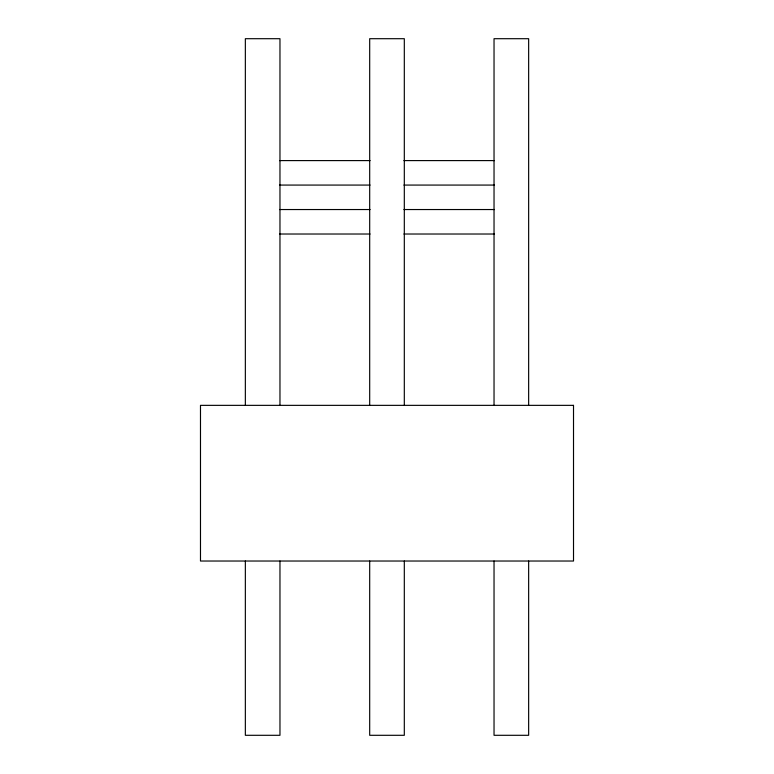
<?xml version="1.0" encoding="UTF-8"?>
<svg xmlns="http://www.w3.org/2000/svg" width="774" height="774" viewBox="0 0 774 774"><rect width="100%" height="100%" fill="white"/><g stroke="black" fill="none" stroke-linecap="round" stroke-linejoin="round"><path stroke-width="1.16" d="M279.559 160.595L370.098 160.595M403.902 160.595L494.441 160.595M279.559 185.073L370.098 185.073M403.902 185.073L494.441 185.073M279.559 209.541L370.098 209.541M403.902 209.541L494.441 209.541M279.559 234.019L370.098 234.019M403.902 234.019L494.441 234.019M528.652 405.353L528.652 38.7L494.035 38.7L494.035 405.353M528.652 561.024L528.652 735.3L494.035 735.3L494.035 561.024M404.309 405.353L404.309 38.7L369.691 38.7L369.691 405.353M404.309 561.024L404.309 735.3L369.691 735.3L369.691 561.024M279.965 405.353L279.965 38.7L245.348 38.7L245.348 405.353M279.965 561.024L279.965 735.3L245.348 735.3L245.348 561.024M573.515 405.353L200.485 405.353L200.485 561.024L573.515 561.024L573.515 405.353"/></g></svg>
